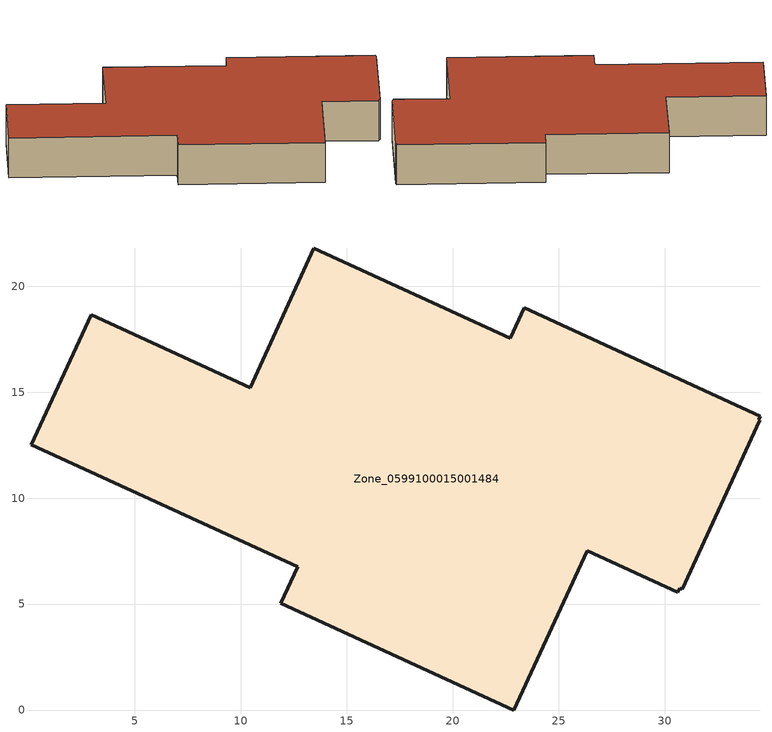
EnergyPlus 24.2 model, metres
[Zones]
Zone_0599100015001484
 floor ground (C_G): 13.45,21.8 22.71,17.54 23.39,18.99 34.52,13.87 34.44,13.71 34.49,13.68 30.82,5.7 30.71,5.75 30.62,5.56 26.36,7.52 22.87,0 11.89,5.04 12.68,6.77 0.1,12.51 2.93,18.65 10.45,15.22 z1.17
 wall outside (C_F): 22.71,17.54 13.45,21.8 10.45,15.22 2.93,18.65 0.1,12.51 12.68,6.77 11.89,5.04 22.87,0 26.36,7.52 30.62,5.56 30.71,5.75 30.82,5.7 34.49,13.68 34.44,13.71 34.52,13.87 23.39,18.99 22.71,17.54 z1.17:4.74
 roof outside (C_R): 30.82,5.7 34.49,13.68 34.44,13.71 34.52,13.87 23.39,18.99 22.71,17.54 13.45,21.8 10.45,15.22 2.93,18.65 0.1,12.51 12.68,6.77 11.89,5.04 22.87,0 26.36,7.52 30.62,5.56 30.71,5.75 z4.74
[BUILDING]
Pand.0599100015001484: North Axis=0; Terrain=City; Loads Convergence Tolerance Value=0.04; Temperature Convergence Tolerance Value=0.4; Solar Distribution=FullExterior; Maximum Number of Warmup Days=25; Minimum Number of Warmup Days=1
[Site:Location]
Rotterdam.The.Hague.AP_ZH_NLD Design_Conditions: Latitude=51.96; Longitude=4.45; Time Zone=1; Elevation=-4.5
[SITE:GROUNDTEMPERATURE:BUILDINGSURFACE]
18, 18, 18, 18, 18, 18, 18, 18, 18, 18, 18, 18
[MATERIAL] Thermal Absorptance=0.9; Solar Absorptance=0.7; Visible Absorptance=0.7
Name | Roughness | Thickness | Conductivity | Density | Specific Heat
G.D.1965-1974 | MediumSmooth | 0.15 | 0.882353 | 540 | 1210
F.D.1965-1974 | Rough | 0.3 | 0.697674 | 1920 | 840
R.D.1965-1974 | MediumRough | 0.2 | 0.232558 | 1500 | 1000
[CONSTRUCTION]
C_G: G.D.1965-1974
C_F: F.D.1965-1974
C_R: R.D.1965-1974
[ZONE]
Zone_0599100015001484: Type=1; Multiplier=1; Ceiling Height=Autocalculate; Volume=Autocalculate; Floor Area=autocalculate; Part of Total Floor Area=Yes
[ZONEINFILTRATION:DESIGNFLOWRATE]
Infil_Zone_0599100015001484: Zone or ZoneList or Space or SpaceList=Zone_0599100015001484; Schedule=AlwaysOn; Design Flow Rate Calculation Method=Flow/Area; Flow Rate per Floor Area=0.0042; Constant Term Coefficient=1; Temperature Term Coefficient=0; Velocity Term Coefficient=0; Velocity Squared Term Coefficient=0
[HVACTEMPLATE:ZONE:IDEALLOADSAIRSYSTEM]
Zone_0599100015001484: Maximum Heating Supply Air Temperature=50; Minimum Cooling Supply Air Temperature=13; Maximum Heating Supply Air Humidity Ratio=0.0156; Minimum Cooling Supply Air Humidity Ratio=0.0077; Heating Limit=NoLimit; Cooling Limit=NoLimit; Dehumidification Control Type=ConstantSensibleHeatRatio; Cooling Sensible Heat Ratio=0.7; Dehumidification Setpoint=60; Humidification Control Type=None; Humidification Setpoint=30; Outdoor Air Method=None; Outdoor Air Flow Rate per Person=0.00944; Outdoor Air Flow Rate per Zone Floor Area=0; Outdoor Air Flow Rate per Zone=0; Demand Controlled Ventilation Type=None; Outdoor Air Economizer Type=NoEconomizer; Heat Recovery Type=None; Sensible Heat Recovery Effectiveness=0.7; Latent Heat Recovery Effectiveness=0.65
[ZONECONTROL:THERMOSTAT]
ThermostatControl_Zone_0599100015001484: Zone or ZoneList=Zone_0599100015001484; Control Type Schedule=DualSetpointControlType; Control 1=Thermostat_Zone_0599100015001484; Temperature Difference Between Cutout And Setpoint=0
[THERMOSTATSETPOINT:DUALSETPOINT]
Thermostat_Zone_0599100015001484: Heating Setpoint Temperature Schedule=HeatingSetpoint_Zone_0599100015001484; Cooling Setpoint Temperature Schedule=CoolingSetpoint_Zone_0599100015001484
[SCHEDULE:COMPACT]
HeatingSetpoint_Zone_0599100015001484: Through: 12/31, For: AllDays, Until: 24:00, 21
CoolingSetpoint_Zone_0599100015001484: Through: 12/31, For: AllDays, Until: 24:00, 24
DualSetpointControlType: Through: 12/31, For: AllDays, Until: 24:00, 4
AlwaysOn: Through: 12/31, For: AllDays, Until: 24:00, 1
